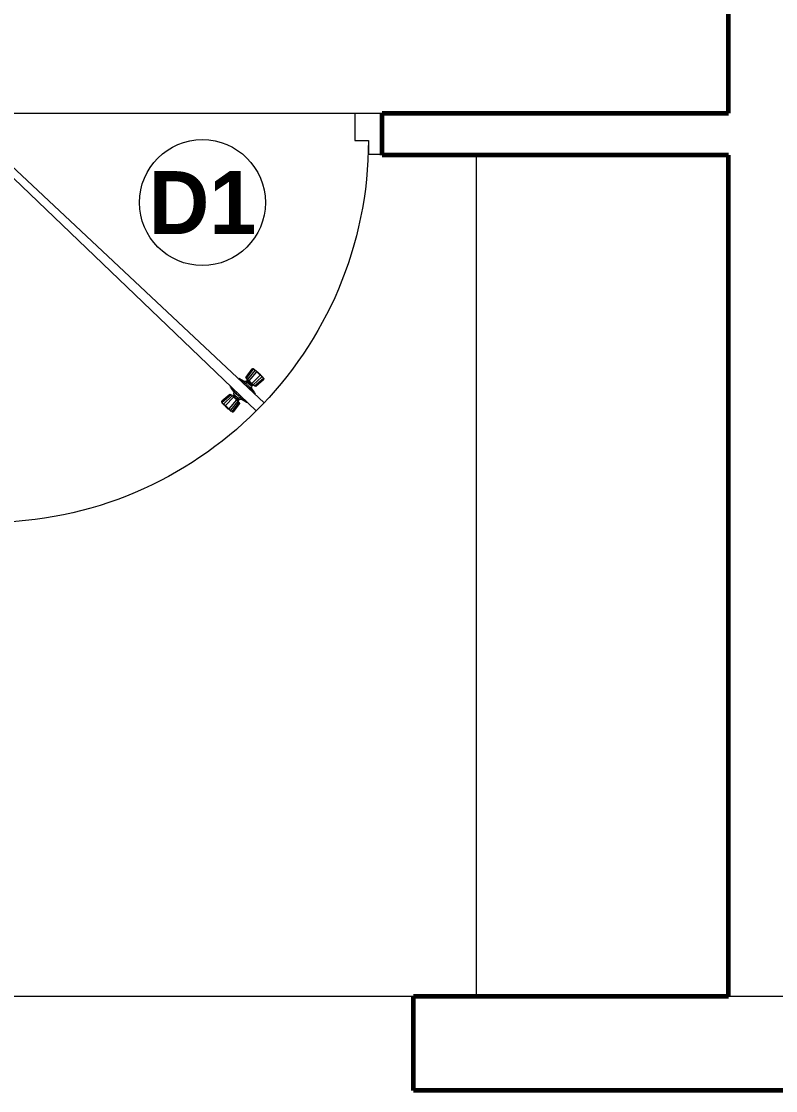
# Model space of a CAD drawing. Header units: feet. Extents: x 109753 to 150441, y 47761 to 75080.
# Drawn here: x 127974.3 to 128046.2, y 50687.7 to 50789.5 of the extents above; entities that cross this region are included whole.
import ezdxf

# ---------------------------------------------------------------- set-up
doc = ezdxf.new("R2010")
doc.units = ezdxf.units.FT
doc.header["$LTSCALE"] = 50
doc.header["$MEASUREMENT"] = 0
doc.linetypes.add('( Hidden )', pattern=[0.375, 0.25, -0.125])
doc.linetypes.add('CENTER', pattern=[2, 1.25, -0.25, 0.25, -0.25])
for name, color, linetype, lineweight in [('A-Furniture', 175, 'Continuous', 0), ('CENTRELINE', 146, 'CENTER', 18), ('DOORS', 7, 'Continuous', 15), ('TEXT', 181, 'Continuous', 13), ('WALL', 1, 'Continuous', 60)]:
    doc.layers.add(name, color=color, linetype=linetype, lineweight=lineweight)
doc.styles.add('GL_Imperial', font='GOTHIC.TTF', dxfattribs={"height": 8})

# ---------------------------------------------------------------- blocks, each defined once
blk = doc.blocks.new('*U539')
at = {"color": 9, "linetype": '( Hidden )', "lineweight": 0, "ltscale": 5, "true_color": 0xc7c8ca}
blk.add_line((30, 3), (0, 3), dxfattribs=at)
blk.add_arc((29, 1), 28, 180, 270, dxfattribs=at)
at = {"layer": 'DOORS'}
for p, q in [((0, 3), (0, 0)), ((2, 3), (0, 3)), ((2, 3), (2, 1)), ((28, 3), (28, 1)), ((28, 3), (30, 3)), ((30, 0), (30, 3)), ((1, 1), (1, 0)), ((2, 1), (1, 1)), ((28, 1), (29, 1)), ((29, 1), (29, 0)), ((28.349, 0.362), (28.389, 0.403)), ((28.349, 0.362), (28.818, -0.107)), ((28.389, 0.403), (28.841, -0.049)), ((28.943, 0.632), (28.943, -0.006)), ((28.943, 0.632), (29, 0.632)), ((29, 0.632), (29, -0.032)), ((1, 0), (0, 0)), ((29, 0), (30, 0))]:
    blk.add_line(p, q, dxfattribs=at)
at = {"layer": 'DOORS', "color": 1}
for p, q in [((8.686, -16.428), (9.057, -16.081)), ((8.711, -16.364), (9.036, -16.059)), ((8.731, -16.385), (8.711, -16.364)), ((9.362, -15.754), (9.036, -16.059)), ((9.427, -15.733), (9.057, -16.081)), ((9.382, -15.776), (9.362, -15.754)), ((9.962, -16.337), (9.512, -15.741)), ((9.955, -16.413), (9.643, -16.706)), ((10.456, -16.441), (10.119, -16.649)), ((10.543, -16.45), (10.537, -16.444)), ((9.253, -17.001), (8.688, -16.513)), ((9.325, -17.501), (9.555, -17.178)), ((9.33, -16.999), (9.643, -16.706)), ((9.41, -16.924), (9.415, -16.928)), ((9.495, -16.931), (9.686, -16.752)), ((9.577, -17.009), (9.5, -16.926)), ((9.555, -17.178), (9.559, -17.173)), ((9.563, -17.093), (9.565, -17.097)), ((9.569, -17.017), (9.763, -16.835)), ((9.876, -16.574), (9.686, -16.752)), ((9.957, -16.653), (9.763, -16.835)), ((9.949, -16.661), (9.871, -16.578)), ((9.875, -16.489), (9.879, -16.493)), ((10.034, -16.652), (10.037, -16.655)), ((10.119, -16.649), (10.114, -16.654)), ((11.095, -17.123), (10.865, -17.446)), ((11.091, -17.036), (11.097, -17.042)), ((9.328, -17.588), (9.322, -17.581)), ((9.963, -18.183), (10.3, -17.975)), ((10.3, -17.975), (10.305, -17.97)), ((10.385, -17.972), (10.382, -17.969)), ((10.462, -17.971), (10.657, -17.789)), ((10.464, -18.211), (10.777, -17.917)), ((10.471, -17.963), (10.548, -18.045)), ((10.543, -18.05), (10.734, -17.871)), ((10.851, -17.607), (10.657, -17.789)), ((10.924, -17.693), (10.734, -17.871)), ((11.09, -17.624), (10.777, -17.917)), ((10.842, -17.615), (10.919, -17.697)), ((10.857, -17.53), (10.854, -17.527)), ((10.865, -17.446), (10.86, -17.45)), ((11.009, -17.7), (11.005, -17.695)), ((11.166, -17.623), (11.732, -18.111)), ((9.877, -18.174), (9.883, -18.18)), ((10.458, -18.287), (10.908, -18.883)), ((10.545, -18.135), (10.541, -18.13)), ((10.992, -18.89), (11.363, -18.543)), ((11.058, -18.869), (11.383, -18.564)), ((11.734, -18.196), (11.363, -18.543)), ((11.709, -18.26), (11.383, -18.564)), ((11.688, -18.238), (11.709, -18.26)), ((11.038, -18.848), (11.058, -18.869))]:
    blk.add_line(p, q, dxfattribs=at)
at = {"layer": 'DOORS', "color": 8}
for p, q in [((9.355, -16.975), (8.702, -16.412)), ((9.437, -16.899), (8.811, -16.311)), ((9.025, -16.047), (8.915, -16.15)), ((8.927, -16.162), (8.915, -16.15)), ((9.542, -16.801), (8.935, -16.195)), ((9.025, -16.047), (9.135, -15.944)), ((9.146, -15.956), (9.135, -15.944)), ((9.746, -16.609), (9.178, -15.967)), ((9.848, -16.513), (9.302, -15.85)), ((9.93, -16.437), (9.411, -15.749)), ((9.969, -16.393), (9.459, -15.718)), ((9.309, -17.012), (8.669, -16.459)), ((9.385, -17.455), (9.633, -17.097)), ((9.584, -17.003), (9.507, -16.92)), ((9.602, -16.986), (9.524, -16.903)), ((9.542, -17.308), (9.69, -17.044)), ((9.639, -16.951), (9.562, -16.868)), ((9.698, -16.896), (9.62, -16.814)), ((9.708, -17.153), (9.751, -16.987)), ((9.828, -16.773), (9.751, -16.691)), ((9.887, -16.719), (9.809, -16.636)), ((9.841, -17.029), (9.818, -16.924)), ((9.924, -16.684), (9.847, -16.601)), ((9.952, -16.925), (9.849, -16.895)), ((9.942, -16.667), (9.865, -16.584)), ((10.084, -16.801), (9.916, -16.833)), ((10.25, -16.645), (9.977, -16.775)), ((10.407, -16.498), (10.033, -16.722)), ((11.035, -17.168), (10.786, -17.526)), ((10.012, -18.126), (10.386, -17.901)), ((10.17, -17.978), (10.442, -17.848)), ((10.336, -17.823), (10.504, -17.791)), ((10.468, -17.699), (10.571, -17.728)), ((10.477, -17.957), (10.554, -18.039)), ((10.495, -17.94), (10.572, -18.022)), ((10.533, -17.905), (10.61, -17.987)), ((10.579, -17.595), (10.602, -17.699)), ((10.591, -17.85), (10.668, -17.932)), ((10.711, -17.471), (10.669, -17.637)), ((10.676, -18.012), (11.241, -18.657)), ((10.722, -17.728), (10.799, -17.81)), ((10.877, -17.315), (10.73, -17.579)), ((10.78, -17.673), (10.857, -17.755)), ((10.818, -17.638), (10.895, -17.72)), ((10.836, -17.621), (10.913, -17.703)), ((10.881, -17.82), (11.485, -18.429)), ((10.983, -17.725), (11.609, -18.312)), ((11.065, -17.648), (11.717, -18.211)), ((11.11, -17.612), (11.751, -18.165)), ((10.451, -18.23), (10.96, -18.905)), ((10.49, -18.187), (11.009, -18.875)), ((10.571, -18.11), (11.117, -18.773)), ((11.273, -18.667), (11.285, -18.68)), ((11.395, -18.577), (11.285, -18.68)), ((11.395, -18.577), (11.505, -18.474)), ((11.493, -18.461), (11.505, -18.474))]:
    blk.add_line(p, q, dxfattribs=at)
at = {"layer": 'DOORS'}
blk.add_lwpolyline([(28.796, -0.085), (9.225, -18.819), (8.639, -18.233), (28.416, 0.295)], dxfattribs=at)
for radius in [0.111, 0.0537]:
    blk.add_circle((28.929, -0.116), radius, dxfattribs=at)
at = {"layer": 'DOORS', "color": 1}
for centre, start, end in [((8.725, -16.47), 133.13402, 229.21039), ((9.466, -15.775), 37.05764, 133.13402), ((9.916, -16.371), 313.13402, 37.05764), ((10.495, -16.483), 43.13402, 133.13402), ((9.291, -16.958), 229.21039, 313.13402), ((9.456, -16.889), 223.13402, 313.13402), ((9.608, -17.058), 133.13402, 217.87677), ((9.52, -17.132), 313.13402, 37.87677), ((9.837, -16.532), 313.13402, 43.13402), ((9.996, -16.695), 48.39126, 133.13402), ((10.075, -16.612), 228.39126, 313.13402), ((11.056, -17.081), 313.13402, 43.13402), ((9.364, -17.542), 133.13402, 223.13402), ((10.344, -18.012), 48.39126, 133.13402), ((10.423, -17.929), 228.39126, 313.13402), ((10.899, -17.492), 133.13402, 217.87677), ((10.812, -17.565), 313.13402, 37.87677), ((10.963, -17.734), 43.13402, 133.13402), ((11.129, -17.666), 49.21039, 133.13402), ((9.924, -18.141), 223.13402, 313.13402), ((10.503, -18.252), 133.13402, 217.05764), ((10.582, -18.091), 133.13402, 223.13402), ((11.695, -18.154), 313.13402, 49.21039), ((10.953, -18.848), 217.05764, 313.13402)]:
    blk.add_arc(centre, 0.0571, start, end, dxfattribs=at)

msp = doc.modelspace()

# ---------------------------------------------------------------- linework, layer by layer
at = {"layer": 'A-Furniture'}
msp.add_lwpolyline([(128041.68, 50696.67), (128017.68, 50696.67), (128017.68, 50776.79), (128041.68, 50776.79)], close=True, dxfattribs=at)
at = {"layer": 'CENTRELINE', "ltscale": 35}
msp.add_line((127510.72, 50696.67), (128443.72, 50696.67), dxfattribs=at)
at = {"layer": 'TEXT'}
msp.add_circle((127991.56, 50772.27), 6, dxfattribs=at)
at = {"layer": 'WALL'}
for p, q in [((128041.68, 50780.79), (128041.68, 50917.79)), ((128008.68, 50776.79), (128008.68, 50780.79)), ((128008.68, 50780.79), (128041.68, 50780.79)), ((128041.68, 50776.79), (128008.68, 50776.79)), ((128041.68, 50696.67), (128041.68, 50776.79)), ((128011.68, 50687.67), (128011.68, 50696.67)), ((128011.68, 50696.67), (128041.68, 50696.67)), ((128280.72, 50687.67), (128011.68, 50687.67)), ((128045.68, 50687.67), (128045.68, 50687.67))]:
    msp.add_line(p, q, dxfattribs=at)

# ---------------------------------------------------------------- block references
at = {"layer": 'WALL', "xscale": -1.300000000000211, "yscale": 1.300000000000211, "zscale": 1.30000000000021}
msp.add_blockref('*U539', (128008.68, 50776.89), dxfattribs=at)

# ---------------------------------------------------------------- texts
at = {"layer": 'TEXT', "insert": (127991.56, 50772.27), "char_height": 6, "attachment_point": 5, "style": 'GL_Imperial'}
msp.add_mtext_dynamic_manual_height_columns('{\\fStylus BT|b1|i0|c0|p34;D1}', width=9.3058, gutter_width=35, heights=[0], dxfattribs=at)

doc.saveas('drawing.dxf')
